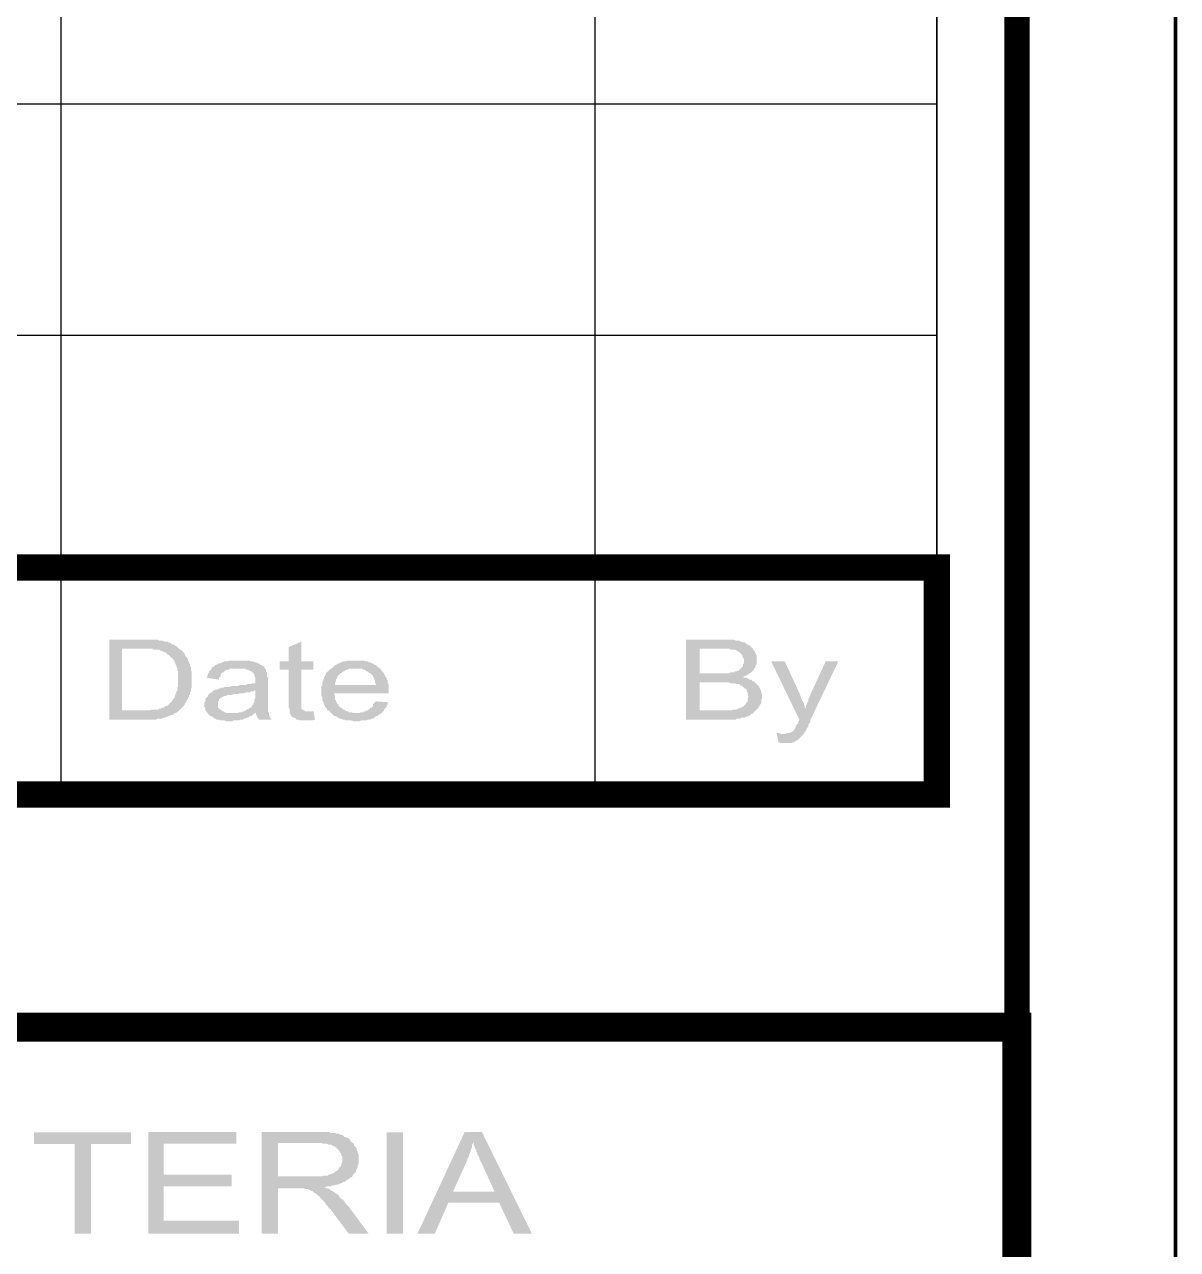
# Model space of a CAD drawing. Header units: millimetres. Extents: x 58 to 2247, y 57 to 1671.
# Drawn here: x 2145.5 to 2247.3, y 448.1 to 556.2 of the extents above; entities that cross this region are included whole.
import ezdxf

# ---------------------------------------------------------------- set-up
doc = ezdxf.new("R2010")
doc.units = ezdxf.units.MM
doc.header["$LTSCALE"] = 0.5
for name, color, linetype in [('main floor exterior line', 2, 'CONTINUOUS'), ('main floor interior line', 6, 'CONTINUOUS'), ('PDF_Geometry', 7, 'Continuous'), ('PDF_Solid Fills', 7, 'Continuous')]:
    doc.layers.add(name, color=color, linetype=linetype)

msp = doc.modelspace()

# ---------------------------------------------------------------- hatches: boundary and pattern name
at = {"layer": 'PDF_Solid Fills', "transparency": 33554559}
h = msp.add_hatch(color=256, dxfattribs=at)
h.paths.add_polyline_path([(2153.01, 494.87), (2153.01, 501.91), (2156.05, 501.91), (2156.21, 501.91), (2156.37, 501.91), (2156.53, 501.91), (2156.61, 501.91), (2156.77, 501.91), (2156.93, 501.91), (2157.01, 501.91), (2157.17, 501.91), (2157.25, 501.91), (2157.33, 501.91), (2157.41, 501.83), (2157.57, 501.83), (2157.65, 501.83), (2157.73, 501.83), (2157.89, 501.75), (2157.97, 501.75), (2158.13, 501.75), (2158.21, 501.67), (2158.29, 501.67), (2158.45, 501.59), (2158.53, 501.51), (2158.61, 501.51), (2158.77, 501.43), (2158.85, 501.35), (2158.93, 501.35), (2159.01, 501.27), (2159.09, 501.19), (2159.17, 501.11), (2159.25, 501.03), (2159.33, 501.03), (2159.41, 500.95), (2159.49, 500.87), (2159.57, 500.79), (2159.65, 500.71), (2159.65, 500.63), (2159.73, 500.47), (2159.81, 500.39), (2159.89, 500.31), (2159.89, 500.23), (2159.97, 500.15), (2159.97, 500.15), (2159.97, 500.07), (2160.05, 499.91), (2160.05, 499.83), (2160.13, 499.75), (2160.13, 499.67), (2160.13, 499.59), (2160.21, 499.51), (2160.21, 499.43), (2160.21, 499.27), (2160.21, 499.19), (2160.29, 499.11), (2160.29, 499.03), (2160.29, 498.87), (2160.29, 498.79), (2160.29, 498.71), (2160.29, 498.63), (2160.29, 498.47), (2160.29, 498.47), (2160.29, 498.31), (2160.29, 498.23), (2160.29, 498.15), (2160.29, 497.99), (2160.29, 497.91), (2160.29, 497.83), (2160.29, 497.67), (2160.21, 497.59), (2160.21, 497.51), (2160.21, 497.43), (2160.21, 497.35), (2160.13, 497.27), (2160.13, 497.19), (2160.13, 497.03), (2160.05, 497.03), (2160.05, 496.87), (2159.97, 496.79), (2159.97, 496.71), (2159.89, 496.63), (2159.81, 496.47), (2159.81, 496.39), (2159.73, 496.31), (2159.65, 496.23), (2159.65, 496.15), (2159.57, 496.07), (2159.49, 495.99), (2159.49, 495.99), (2159.41, 495.91), (2159.33, 495.83), (2159.25, 495.75), (2159.17, 495.67), (2159.09, 495.59), (2159.01, 495.51), (2158.85, 495.43), (2158.77, 495.43), (2158.69, 495.35), (2158.69, 495.35), (2158.61, 495.27), (2158.45, 495.27), (2158.37, 495.19), (2158.29, 495.19), (2158.13, 495.11), (2158.05, 495.11), (2157.89, 495.03), (2157.81, 495.03), (2157.65, 494.95), (2157.65, 494.95), (2157.49, 494.95), (2157.41, 494.95), (2157.25, 494.95), (2157.17, 494.87), (2157.01, 494.87), (2156.93, 494.87), (2156.77, 494.87), (2156.69, 494.87), (2156.53, 494.87), (2156.45, 494.87), (2156.29, 494.87), (2156.21, 494.87)], flags=0)
h.paths.add_polyline_path([(2154.13, 495.67), (2156.05, 495.67), (2156.21, 495.67), (2156.37, 495.67), (2156.45, 495.67), (2156.61, 495.67), (2156.77, 495.75), (2156.85, 495.75), (2157.01, 495.75), (2157.09, 495.75), (2157.17, 495.75), (2157.33, 495.75), (2157.41, 495.83), (2157.41, 495.83), (2157.57, 495.83), (2157.65, 495.91), (2157.81, 495.91), (2157.89, 495.99), (2157.97, 496.07), (2158.13, 496.07), (2158.21, 496.15), (2158.21, 496.15), (2158.29, 496.23), (2158.37, 496.31), (2158.45, 496.39), (2158.53, 496.47), (2158.61, 496.55), (2158.61, 496.63), (2158.69, 496.71), (2158.77, 496.79), (2158.77, 496.87), (2158.85, 497.03), (2158.85, 497.11), (2158.93, 497.19), (2158.93, 497.27), (2158.93, 497.35), (2159.01, 497.43), (2159.01, 497.51), (2159.01, 497.59), (2159.01, 497.67), (2159.09, 497.83), (2159.09, 497.91), (2159.09, 497.99), (2159.09, 498.15), (2159.09, 498.23), (2159.09, 498.31), (2159.09, 498.47), (2159.09, 498.47), (2159.09, 498.55), (2159.09, 498.71), (2159.09, 498.79), (2159.09, 498.95), (2159.09, 499.03), (2159.09, 499.11), (2159.01, 499.19), (2159.01, 499.35), (2159.01, 499.43), (2158.93, 499.51), (2158.93, 499.59), (2158.93, 499.67), (2158.85, 499.75), (2158.85, 499.83), (2158.77, 499.91), (2158.77, 499.99), (2158.69, 500.07), (2158.69, 500.15), (2158.69, 500.15), (2158.61, 500.23), (2158.53, 500.31), (2158.45, 500.39), (2158.37, 500.47), (2158.29, 500.55), (2158.13, 500.63), (2158.05, 500.71), (2157.97, 500.79), (2157.89, 500.79), (2157.81, 500.87), (2157.73, 500.87), (2157.57, 500.95), (2157.57, 500.95), (2157.49, 500.95), (2157.41, 501.03), (2157.25, 501.03), (2157.17, 501.03), (2157.09, 501.03), (2156.93, 501.03), (2156.85, 501.11), (2156.69, 501.11), (2156.53, 501.11), (2156.45, 501.11), (2156.29, 501.11), (2156.13, 501.11), (2156.05, 501.11), (2154.13, 501.11)], flags=0)
for points in [[(2171.01, 495.67), (2171.17, 494.87), (2171.09, 494.87), (2170.93, 494.79), (2170.77, 494.79), (2170.69, 494.79), (2170.53, 494.79), (2170.45, 494.79), (2170.37, 494.79), (2170.21, 494.79), (2170.05, 494.79), (2169.97, 494.79), (2169.81, 494.79), (2169.73, 494.87), (2169.65, 494.87), (2169.49, 494.87), (2169.49, 494.95), (2169.33, 495.03), (2169.25, 495.03), (2169.17, 495.11), (2169.09, 495.19), (2169.01, 495.27), (2169.01, 495.35), (2169.01, 495.35), (2168.93, 495.43), (2168.93, 495.51), (2168.93, 495.59), (2168.93, 495.67), (2168.93, 495.75), (2168.85, 495.91), (2168.85, 495.99), (2168.85, 496.15), (2168.85, 496.31), (2168.85, 496.39), (2168.85, 499.27), (2168.05, 499.27), (2168.05, 499.99), (2168.85, 499.99), (2168.85, 501.27), (2169.97, 501.75), (2169.97, 499.99), (2171.01, 499.99), (2171.01, 499.27), (2169.97, 499.27), (2169.97, 496.31), (2169.97, 496.15), (2169.97, 496.07), (2169.97, 495.99), (2169.97, 495.91), (2169.97, 495.83), (2170.05, 495.75), (2170.13, 495.67), (2170.21, 495.67), (2170.29, 495.59), (2170.37, 495.59), (2170.53, 495.59), (2170.53, 495.59), (2170.69, 495.59), (2170.77, 495.59), (2170.93, 495.59), (2171.01, 495.67)], [(2212.05, 492.87), (2211.89, 493.67), (2212.05, 493.67), (2212.13, 493.67), (2212.29, 493.59), (2212.37, 493.59), (2212.53, 493.59), (2212.53, 493.59), (2212.69, 493.59), (2212.77, 493.67), (2212.93, 493.67), (2213.01, 493.67), (2213.09, 493.75), (2213.17, 493.75), (2213.33, 493.83), (2213.41, 493.91), (2213.41, 493.99), (2213.49, 493.99), (2213.49, 493.99), (2213.49, 494.07), (2213.57, 494.15), (2213.57, 494.23), (2213.65, 494.39), (2213.73, 494.47), (2213.81, 494.63), (2213.81, 494.63), (2213.81, 494.71), (2213.89, 494.79), (2213.89, 494.87), (2211.41, 499.99), (2212.61, 499.99), (2213.97, 497.03), (2213.97, 496.95), (2214.05, 496.87), (2214.05, 496.71), (2214.13, 496.63), (2214.13, 496.55), (2214.21, 496.47), (2214.21, 496.39), (2214.29, 496.31), (2214.29, 496.15), (2214.37, 496.07), (2214.37, 495.99), (2214.37, 495.91), (2214.45, 495.83), (2214.45, 495.91), (2214.45, 495.99), (2214.53, 496.15), (2214.53, 496.23), (2214.61, 496.31), (2214.61, 496.39), (2214.69, 496.47), (2214.69, 496.55), (2214.69, 496.71), (2214.77, 496.79), (2214.77, 496.87), (2214.85, 496.95), (2214.85, 497.03), (2216.21, 499.99), (2217.33, 499.99), (2214.85, 494.79), (2214.85, 494.63), (2214.77, 494.55), (2214.69, 494.39), (2214.69, 494.31), (2214.61, 494.15), (2214.53, 494.07), (2214.53, 493.99), (2214.45, 493.91), (2214.45, 493.83), (2214.37, 493.75), (2214.37, 493.67), (2214.29, 493.67), (2214.29, 493.59), (2214.21, 493.51), (2214.13, 493.43), (2214.05, 493.35), (2213.97, 493.27), (2213.89, 493.19), (2213.81, 493.11), (2213.73, 493.03), (2213.65, 493.03), (2213.57, 492.95), (2213.49, 492.95), (2213.41, 492.87), (2213.33, 492.87), (2213.17, 492.79), (2213.09, 492.79), (2212.93, 492.79), (2212.85, 492.79), (2212.69, 492.79), (2212.61, 492.79), (2212.53, 492.79), (2212.37, 492.79), (2212.29, 492.79), (2212.13, 492.87), (2212.05, 492.87)], [(2149.97, 449.49), (2149.97, 457.41), (2146.37, 457.41), (2146.37, 458.45), (2154.93, 458.45), (2154.93, 457.41), (2151.41, 457.41), (2151.41, 449.49)], [(2156.45, 449.51), (2156.45, 458.47), (2164.21, 458.47), (2164.21, 457.43), (2157.81, 457.43), (2157.81, 454.71), (2163.81, 454.71), (2163.81, 453.67), (2157.81, 453.67), (2157.81, 450.63), (2164.45, 450.63), (2164.45, 449.51)]]:
    msp.add_hatch(color=256, dxfattribs=at).paths.add_polyline_path(points)
h = msp.add_hatch(color=256, dxfattribs=at)
h.paths.add_polyline_path([(2203.89, 494.87), (2203.89, 501.91), (2207.25, 501.91), (2207.41, 501.91), (2207.49, 501.91), (2207.65, 501.91), (2207.81, 501.91), (2207.89, 501.91), (2208.05, 501.91), (2208.13, 501.91), (2208.29, 501.83), (2208.37, 501.83), (2208.53, 501.83), (2208.61, 501.83), (2208.69, 501.75), (2208.77, 501.75), (2208.85, 501.75), (2208.93, 501.67), (2209.09, 501.67), (2209.17, 501.59), (2209.25, 501.51), (2209.41, 501.43), (2209.49, 501.43), (2209.57, 501.35), (2209.65, 501.27), (2209.73, 501.19), (2209.81, 501.11), (2209.81, 501.03), (2209.89, 500.95), (2209.97, 500.87), (2209.97, 500.79), (2210.05, 500.71), (2210.05, 500.63), (2210.13, 500.55), (2210.13, 500.39), (2210.13, 500.31), (2210.13, 500.23), (2210.13, 500.15), (2210.13, 500.15), (2210.13, 499.99), (2210.13, 499.91), (2210.13, 499.83), (2210.13, 499.75), (2210.05, 499.67), (2210.05, 499.59), (2209.97, 499.43), (2209.89, 499.35), (2209.89, 499.27), (2209.89, 499.27), (2209.81, 499.19), (2209.73, 499.11), (2209.65, 499.03), (2209.57, 498.95), (2209.49, 498.95), (2209.41, 498.87), (2209.25, 498.79), (2209.17, 498.71), (2209.09, 498.71), (2208.93, 498.63), (2208.93, 498.63), (2209.01, 498.55), (2209.17, 498.55), (2209.25, 498.55), (2209.41, 498.47), (2209.49, 498.39), (2209.65, 498.39), (2209.73, 498.31), (2209.81, 498.23), (2209.89, 498.23), (2209.97, 498.15), (2210.05, 498.07), (2210.13, 497.99), (2210.13, 497.99), (2210.21, 497.91), (2210.29, 497.83), (2210.37, 497.75), (2210.37, 497.67), (2210.45, 497.59), (2210.45, 497.51), (2210.53, 497.35), (2210.53, 497.27), (2210.53, 497.19), (2210.61, 497.11), (2210.61, 497.03), (2210.61, 496.87), (2210.61, 496.79), (2210.61, 496.71), (2210.53, 496.63), (2210.53, 496.55), (2210.53, 496.39), (2210.53, 496.31), (2210.45, 496.23), (2210.45, 496.15), (2210.37, 496.07), (2210.29, 495.99), (2210.29, 495.91), (2210.21, 495.83), (2210.13, 495.75), (2210.05, 495.67), (2209.97, 495.59), (2209.89, 495.51), (2209.81, 495.43), (2209.73, 495.35), (2209.65, 495.35), (2209.57, 495.27), (2209.49, 495.19), (2209.41, 495.19), (2209.25, 495.11), (2209.17, 495.11), (2209.09, 495.03), (2208.93, 495.03), (2208.77, 495.03), (2208.69, 494.95), (2208.61, 494.95), (2208.53, 494.95), (2208.37, 494.95), (2208.29, 494.87), (2208.13, 494.87), (2208.05, 494.87), (2207.89, 494.87), (2207.81, 494.87), (2207.65, 494.87), (2207.49, 494.87), (2207.41, 494.87), (2207.25, 494.87)], flags=0)
h.paths.add_polyline_path([(2205.09, 498.95), (2207.01, 498.95), (2207.17, 498.95), (2207.33, 498.95), (2207.49, 498.95), (2207.57, 498.95), (2207.73, 498.95), (2207.81, 499.03), (2207.89, 499.03), (2208.05, 499.03), (2208.13, 499.03), (2208.13, 499.03), (2208.21, 499.11), (2208.37, 499.11), (2208.45, 499.19), (2208.53, 499.19), (2208.61, 499.27), (2208.69, 499.35), (2208.77, 499.43), (2208.85, 499.51), (2208.93, 499.59), (2208.93, 499.67), (2208.93, 499.75), (2209.01, 499.83), (2209.01, 499.91), (2209.01, 499.99), (2209.01, 500.15), (2209.01, 500.23), (2208.93, 500.31), (2208.93, 500.39), (2208.85, 500.47), (2208.85, 500.55), (2208.77, 500.63), (2208.69, 500.71), (2208.61, 500.79), (2208.53, 500.87), (2208.45, 500.87), (2208.37, 500.95), (2208.21, 501.03), (2208.21, 501.03), (2208.13, 501.03), (2208.05, 501.03), (2207.97, 501.03), (2207.81, 501.03), (2207.73, 501.11), (2207.57, 501.11), (2207.49, 501.11), (2207.33, 501.11), (2207.17, 501.11), (2207.01, 501.11), (2206.85, 501.11), (2206.85, 501.11), (2205.09, 501.11)], flags=0)
h.paths.add_polyline_path([(2205.09, 495.67), (2207.25, 495.67), (2207.41, 495.67), (2207.57, 495.67), (2207.73, 495.67), (2207.81, 495.67), (2207.97, 495.67), (2208.05, 495.75), (2208.05, 495.75), (2208.21, 495.75), (2208.37, 495.75), (2208.45, 495.83), (2208.53, 495.83), (2208.69, 495.91), (2208.77, 495.91), (2208.85, 495.99), (2208.93, 495.99), (2209.01, 496.07), (2209.09, 496.15), (2209.17, 496.23), (2209.17, 496.31), (2209.25, 496.39), (2209.33, 496.47), (2209.33, 496.55), (2209.33, 496.63), (2209.33, 496.79), (2209.41, 496.87), (2209.41, 496.87), (2209.33, 497.03), (2209.33, 497.11), (2209.33, 497.19), (2209.33, 497.27), (2209.25, 497.35), (2209.25, 497.51), (2209.17, 497.59), (2209.09, 497.59), (2209.01, 497.67), (2208.93, 497.75), (2208.85, 497.83), (2208.77, 497.83), (2208.69, 497.91), (2208.61, 497.99), (2208.45, 497.99), (2208.45, 497.99), (2208.37, 497.99), (2208.21, 498.07), (2208.13, 498.07), (2208.05, 498.07), (2207.89, 498.07), (2207.81, 498.07), (2207.65, 498.15), (2207.49, 498.15), (2207.41, 498.15), (2207.25, 498.15), (2207.09, 498.15), (2205.09, 498.15)], flags=0)
h = msp.add_hatch(color=256, dxfattribs=at)
h.paths.add_polyline_path([(2165.97, 495.51), (2165.89, 495.43), (2165.73, 495.35), (2165.65, 495.27), (2165.57, 495.19), (2165.41, 495.19), (2165.33, 495.11), (2165.25, 495.03), (2165.17, 495.03), (2165.01, 494.95), (2164.93, 494.95), (2164.85, 494.95), (2164.85, 494.87), (2164.69, 494.87), (2164.61, 494.87), (2164.45, 494.79), (2164.37, 494.79), (2164.21, 494.79), (2164.13, 494.79), (2163.97, 494.79), (2163.89, 494.71), (2163.73, 494.71), (2163.65, 494.71), (2163.65, 494.71), (2163.49, 494.71), (2163.33, 494.71), (2163.17, 494.79), (2163.09, 494.79), (2162.93, 494.79), (2162.85, 494.79), (2162.69, 494.87), (2162.61, 494.87), (2162.45, 494.87), (2162.37, 494.95), (2162.29, 494.95), (2162.21, 495.03), (2162.13, 495.11), (2162.05, 495.11), (2161.97, 495.19), (2161.89, 495.19), (2161.81, 495.27), (2161.73, 495.35), (2161.65, 495.43), (2161.65, 495.51), (2161.57, 495.59), (2161.49, 495.67), (2161.49, 495.75), (2161.49, 495.91), (2161.41, 495.99), (2161.41, 496.07), (2161.41, 496.15), (2161.41, 496.23), (2161.41, 496.31), (2161.41, 496.39), (2161.49, 496.47), (2161.49, 496.63), (2161.49, 496.71), (2161.57, 496.79), (2161.65, 496.87), (2161.65, 496.87), (2161.73, 496.95), (2161.73, 497.03), (2161.81, 497.11), (2161.89, 497.19), (2162.05, 497.27), (2162.13, 497.35), (2162.21, 497.43), (2162.29, 497.43), (2162.37, 497.51), (2162.53, 497.51), (2162.61, 497.59), (2162.77, 497.59), (2162.85, 497.67), (2163.01, 497.67), (2163.01, 497.67), (2163.09, 497.67), (2163.17, 497.75), (2163.25, 497.75), (2163.41, 497.75), (2163.49, 497.75), (2163.65, 497.75), (2163.81, 497.83), (2163.97, 497.83), (2164.13, 497.83), (2164.29, 497.83), (2164.37, 497.83), (2164.53, 497.91), (2164.69, 497.91), (2164.85, 497.91), (2164.93, 497.91), (2165.09, 497.91), (2165.17, 497.99), (2165.33, 497.99), (2165.41, 497.99), (2165.49, 497.99), (2165.65, 498.07), (2165.73, 498.07), (2165.81, 498.07), (2165.89, 498.07), (2165.89, 498.07), (2165.89, 498.23), (2165.89, 498.31), (2165.89, 498.31), (2165.89, 498.47), (2165.89, 498.55), (2165.81, 498.71), (2165.81, 498.79), (2165.81, 498.87), (2165.73, 498.95), (2165.65, 499.03), (2165.65, 499.03), (2165.57, 499.11), (2165.49, 499.11), (2165.41, 499.19), (2165.33, 499.19), (2165.25, 499.27), (2165.09, 499.27), (2165.01, 499.35), (2164.85, 499.35), (2164.77, 499.35), (2164.61, 499.35), (2164.45, 499.35), (2164.37, 499.35), (2164.21, 499.35), (2164.05, 499.35), (2163.89, 499.35), (2163.81, 499.35), (2163.65, 499.35), (2163.57, 499.27), (2163.41, 499.27), (2163.33, 499.27), (2163.25, 499.19), (2163.25, 499.19), (2163.17, 499.11), (2163.09, 499.03), (2163.01, 499.03), (2162.93, 498.95), (2162.85, 498.87), (2162.85, 498.71), (2162.77, 498.63), (2162.69, 498.55), (2162.69, 498.47), (2162.69, 498.39), (2161.57, 498.55), (2161.65, 498.63), (2161.65, 498.71), (2161.73, 498.87), (2161.73, 498.95), (2161.81, 499.03), (2161.81, 499.11), (2161.89, 499.19), (2161.97, 499.27), (2162.05, 499.35), (2162.05, 499.43), (2162.13, 499.51), (2162.21, 499.51), (2162.29, 499.59), (2162.37, 499.67), (2162.53, 499.75), (2162.61, 499.75), (2162.69, 499.83), (2162.85, 499.83), (2162.93, 499.91), (2163.01, 499.91), (2163.17, 499.99), (2163.25, 499.99), (2163.33, 499.99), (2163.49, 499.99), (2163.57, 500.07), (2163.73, 500.07), (2163.81, 500.07), (2163.97, 500.07), (2164.13, 500.07), (2164.21, 500.07), (2164.37, 500.07), (2164.45, 500.07), (2164.53, 500.07), (2164.61, 500.07), (2164.77, 500.07), (2164.93, 500.07), (2165.09, 500.07), (2165.17, 500.07), (2165.33, 500.07), (2165.41, 500.07), (2165.49, 499.99), (2165.65, 499.99), (2165.73, 499.99), (2165.81, 499.91), (2165.81, 499.91), (2165.97, 499.91), (2166.13, 499.83), (2166.21, 499.83), (2166.29, 499.75), (2166.37, 499.67), (2166.45, 499.67), (2166.53, 499.59), (2166.61, 499.59), (2166.69, 499.51), (2166.69, 499.43), (2166.77, 499.35), (2166.85, 499.27), (2166.85, 499.11), (2166.93, 499.03), (2166.93, 498.95), (2166.93, 498.87), (2166.93, 498.87), (2166.93, 498.79), (2166.93, 498.63), (2167.01, 498.55), (2167.01, 498.47), (2167.01, 498.31), (2167.01, 498.15), (2167.01, 498.15), (2167.01, 497.03), (2167.01, 496.87), (2167.01, 496.71), (2167.01, 496.55), (2167.01, 496.47), (2167.01, 496.31), (2167.01, 496.23), (2167.01, 496.07), (2167.01, 495.99), (2167.01, 495.91), (2167.01, 495.83), (2167.01, 495.75), (2167.01, 495.67), (2167.01, 495.59), (2167.01, 495.51), (2167.01, 495.51), (2167.09, 495.51), (2167.09, 495.35), (2167.09, 495.27), (2167.17, 495.19), (2167.17, 495.11), (2167.25, 495.03), (2167.25, 494.95), (2167.33, 494.87), (2166.21, 494.87), (2166.13, 494.95), (2166.13, 495.03), (2166.05, 495.11), (2166.05, 495.19), (2165.97, 495.27), (2165.97, 495.43), (2165.97, 495.51)], flags=0)
h.paths.add_polyline_path([(2165.89, 497.43), (2165.81, 497.43), (2165.73, 497.35), (2165.65, 497.35), (2165.49, 497.35), (2165.41, 497.27), (2165.33, 497.27), (2165.17, 497.27), (2165.09, 497.27), (2164.93, 497.19), (2164.85, 497.19), (2164.69, 497.19), (2164.53, 497.19), (2164.37, 497.11), (2164.21, 497.11), (2164.13, 497.11), (2163.97, 497.11), (2163.81, 497.03), (2163.65, 497.03), (2163.49, 497.03), (2163.41, 497.03), (2163.33, 496.95), (2163.25, 496.95), (2163.17, 496.95), (2163.01, 496.87), (2162.93, 496.79), (2162.85, 496.79), (2162.77, 496.71), (2162.69, 496.63), (2162.69, 496.55), (2162.61, 496.47), (2162.61, 496.39), (2162.61, 496.31), (2162.61, 496.23), (2162.61, 496.15), (2162.61, 496.07), (2162.61, 495.91), (2162.69, 495.83), (2162.77, 495.75), (2162.85, 495.75), (2162.93, 495.67), (2163.01, 495.59), (2163.09, 495.59), (2163.17, 495.51), (2163.25, 495.51), (2163.41, 495.43), (2163.49, 495.43), (2163.65, 495.43), (2163.81, 495.43), (2163.89, 495.43), (2163.97, 495.43), (2164.13, 495.43), (2164.29, 495.43), (2164.37, 495.43), (2164.45, 495.51), (2164.61, 495.51), (2164.69, 495.51), (2164.85, 495.59), (2164.93, 495.59), (2165.01, 495.67), (2165.09, 495.67), (2165.17, 495.75), (2165.33, 495.83), (2165.41, 495.91), (2165.49, 495.91), (2165.57, 495.99), (2165.57, 496.07), (2165.65, 496.15), (2165.73, 496.23), (2165.73, 496.31), (2165.81, 496.39), (2165.81, 496.47), (2165.81, 496.55), (2165.81, 496.63), (2165.89, 496.79), (2165.89, 496.87), (2165.89, 496.95), (2165.89, 497.11), (2165.89, 497.11)], flags=0)
h = msp.add_hatch(color=256, dxfattribs=at)
h.paths.add_polyline_path([(2176.53, 496.47), (2177.65, 496.39), (2177.57, 496.31), (2177.57, 496.23), (2177.49, 496.07), (2177.49, 495.99), (2177.41, 495.91), (2177.33, 495.83), (2177.25, 495.75), (2177.25, 495.67), (2177.17, 495.59), (2177.09, 495.51), (2177.01, 495.43), (2176.93, 495.35), (2176.85, 495.35), (2176.77, 495.27), (2176.69, 495.19), (2176.61, 495.19), (2176.53, 495.11), (2176.45, 495.11), (2176.37, 495.03), (2176.29, 494.95), (2176.13, 494.95), (2176.05, 494.87), (2175.97, 494.87), (2175.81, 494.87), (2175.73, 494.79), (2175.57, 494.79), (2175.49, 494.79), (2175.33, 494.79), (2175.25, 494.79), (2175.09, 494.71), (2174.93, 494.71), (2174.85, 494.71), (2174.77, 494.71), (2174.69, 494.71), (2174.53, 494.71), (2174.37, 494.79), (2174.29, 494.79), (2174.13, 494.79), (2174.05, 494.79), (2173.89, 494.79), (2173.81, 494.87), (2173.65, 494.87), (2173.57, 494.87), (2173.49, 494.95), (2173.33, 494.95), (2173.25, 495.03), (2173.17, 495.03), (2173.09, 495.11), (2172.93, 495.19), (2172.85, 495.19), (2172.77, 495.27), (2172.69, 495.35), (2172.61, 495.43), (2172.53, 495.43), (2172.53, 495.51), (2172.45, 495.59), (2172.37, 495.67), (2172.29, 495.67), (2172.21, 495.75), (2172.21, 495.83), (2172.13, 495.91), (2172.05, 495.99), (2172.05, 496.07), (2171.97, 496.15), (2171.97, 496.23), (2171.89, 496.39), (2171.89, 496.47), (2171.81, 496.55), (2171.81, 496.63), (2171.81, 496.71), (2171.81, 496.87), (2171.73, 496.95), (2171.73, 497.03), (2171.73, 497.19), (2171.73, 497.27), (2171.73, 497.35), (2171.73, 497.51), (2171.73, 497.59), (2171.73, 497.67), (2171.73, 497.83), (2171.81, 497.91), (2171.81, 497.99), (2171.81, 498.15), (2171.81, 498.23), (2171.89, 498.31), (2171.89, 498.39), (2171.97, 498.47), (2171.97, 498.63), (2172.05, 498.71), (2172.05, 498.79), (2172.13, 498.87), (2172.13, 498.95), (2172.21, 499.03), (2172.29, 499.11), (2172.37, 499.11), (2172.37, 499.19), (2172.45, 499.27), (2172.53, 499.35), (2172.61, 499.35), (2172.69, 499.43), (2172.77, 499.51), (2172.85, 499.59), (2172.93, 499.67), (2173.01, 499.67), (2173.09, 499.75), (2173.25, 499.83), (2173.33, 499.83), (2173.41, 499.91), (2173.49, 499.91), (2173.65, 499.99), (2173.73, 499.99), (2173.89, 499.99), (2173.97, 500.07), (2174.13, 500.07), (2174.21, 500.07), (2174.37, 500.07), (2174.45, 500.07), (2174.61, 500.07), (2174.69, 500.07), (2174.77, 500.07), (2174.85, 500.07), (2175.01, 500.07), (2175.09, 500.07), (2175.25, 500.07), (2175.33, 500.07), (2175.49, 500.07), (2175.57, 499.99), (2175.73, 499.99), (2175.81, 499.99), (2175.89, 499.91), (2176.05, 499.91), (2176.13, 499.83), (2176.21, 499.83), (2176.37, 499.75), (2176.45, 499.67), (2176.53, 499.67), (2176.61, 499.59), (2176.69, 499.51), (2176.77, 499.43), (2176.85, 499.43), (2176.93, 499.35), (2177.01, 499.27), (2177.01, 499.19), (2177.09, 499.11), (2177.17, 499.03), (2177.25, 498.95), (2177.25, 498.87), (2177.33, 498.79), (2177.33, 498.71), (2177.41, 498.63), (2177.49, 498.55), (2177.49, 498.47), (2177.49, 498.39), (2177.57, 498.31), (2177.57, 498.15), (2177.57, 498.07), (2177.65, 497.99), (2177.65, 497.91), (2177.65, 497.75), (2177.65, 497.67), (2177.65, 497.59), (2177.65, 497.43), (2177.65, 497.43), (2177.65, 497.35), (2177.65, 497.27), (2177.65, 497.19), (2172.85, 497.19), (2172.85, 497.11), (2172.93, 496.95), (2172.93, 496.87), (2172.93, 496.79), (2172.93, 496.63), (2173.01, 496.55), (2173.01, 496.47), (2173.09, 496.39), (2173.09, 496.31), (2173.17, 496.23), (2173.25, 496.15), (2173.25, 496.07), (2173.33, 495.99), (2173.41, 495.91), (2173.49, 495.91), (2173.57, 495.83), (2173.65, 495.75), (2173.73, 495.75), (2173.81, 495.67), (2173.97, 495.59), (2174.05, 495.59), (2174.13, 495.51), (2174.29, 495.51), (2174.37, 495.51), (2174.53, 495.43), (2174.61, 495.43), (2174.77, 495.43), (2174.77, 495.43), (2174.93, 495.43), (2175.09, 495.43), (2175.17, 495.51), (2175.33, 495.51), (2175.41, 495.51), (2175.49, 495.59), (2175.65, 495.59), (2175.73, 495.67), (2175.81, 495.67), (2175.89, 495.75), (2175.97, 495.83), (2176.05, 495.91), (2176.13, 495.91), (2176.21, 495.99), (2176.29, 496.07), (2176.29, 496.23), (2176.37, 496.31), (2176.45, 496.39), (2176.53, 496.47), (2176.53, 496.47)], flags=0)
h.paths.add_polyline_path([(2172.93, 497.91), (2176.53, 497.91), (2176.53, 497.99), (2176.45, 498.15), (2176.45, 498.23), (2176.45, 498.31), (2176.37, 498.47), (2176.37, 498.55), (2176.29, 498.63), (2176.29, 498.71), (2176.21, 498.79), (2176.13, 498.87), (2176.13, 498.87), (2176.05, 498.95), (2175.89, 499.03), (2175.81, 499.11), (2175.73, 499.11), (2175.65, 499.19), (2175.57, 499.27), (2175.41, 499.27), (2175.33, 499.35), (2175.25, 499.35), (2175.09, 499.35), (2175.01, 499.35), (2174.85, 499.35), (2174.77, 499.35), (2174.61, 499.35), (2174.53, 499.35), (2174.37, 499.35), (2174.29, 499.35), (2174.13, 499.35), (2174.05, 499.27), (2173.97, 499.27), (2173.81, 499.19), (2173.73, 499.11), (2173.65, 499.11), (2173.57, 499.03), (2173.49, 498.95), (2173.41, 498.95), (2173.33, 498.87), (2173.25, 498.79), (2173.17, 498.71), (2173.17, 498.63), (2173.09, 498.55), (2173.09, 498.47), (2173.01, 498.39), (2173.01, 498.23), (2172.93, 498.15), (2172.93, 498.07), (2172.93, 497.99), (2172.93, 497.91)], flags=0)
h = msp.add_hatch(color=256, dxfattribs=at)
h.paths.add_polyline_path([(2166.45, 449.51), (2166.45, 458.47), (2171.17, 458.47), (2171.41, 458.47), (2171.57, 458.47), (2171.73, 458.47), (2171.89, 458.47), (2172.05, 458.47), (2172.21, 458.47), (2172.37, 458.47), (2172.53, 458.39), (2172.69, 458.39), (2172.85, 458.39), (2172.93, 458.39), (2173.09, 458.31), (2173.17, 458.31), (2173.25, 458.31), (2173.41, 458.23), (2173.49, 458.23), (2173.65, 458.15), (2173.73, 458.07), (2173.89, 457.99), (2173.97, 457.99), (2174.13, 457.91), (2174.21, 457.83), (2174.29, 457.67), (2174.37, 457.59), (2174.53, 457.51), (2174.61, 457.43), (2174.61, 457.27), (2174.69, 457.19), (2174.77, 457.11), (2174.85, 456.95), (2174.85, 456.87), (2174.93, 456.71), (2174.93, 456.63), (2175.01, 456.47), (2175.01, 456.39), (2175.01, 456.23), (2175.01, 456.15), (2175.01, 456.07), (2175.01, 455.91), (2175.01, 455.83), (2175.01, 455.67), (2174.93, 455.51), (2174.93, 455.43), (2174.93, 455.35), (2174.85, 455.19), (2174.77, 455.11), (2174.77, 454.95), (2174.69, 454.87), (2174.61, 454.79), (2174.53, 454.71), (2174.45, 454.55), (2174.37, 454.47), (2174.29, 454.47), (2174.21, 454.39), (2174.13, 454.31), (2173.97, 454.23), (2173.89, 454.15), (2173.81, 454.07), (2173.65, 454.07), (2173.57, 453.99), (2173.41, 453.91), (2173.33, 453.91), (2173.17, 453.83), (2173.01, 453.83), (2172.85, 453.75), (2172.69, 453.75), (2172.53, 453.67), (2172.37, 453.67), (2172.21, 453.67), (2172.05, 453.59), (2171.97, 453.59), (2172.13, 453.51), (2172.29, 453.51), (2172.45, 453.43), (2172.53, 453.35), (2172.69, 453.27), (2172.77, 453.19), (2172.85, 453.19), (2172.93, 453.11), (2173.01, 453.03), (2173.17, 452.95), (2173.25, 452.87), (2173.33, 452.71), (2173.41, 452.63), (2173.49, 452.55), (2173.65, 452.47), (2173.73, 452.39), (2173.81, 452.23), (2173.89, 452.15), (2173.97, 451.99), (2174.05, 451.99), (2175.89, 449.51), (2174.13, 449.51), (2172.69, 451.43), (2172.61, 451.51), (2172.53, 451.67), (2172.37, 451.75), (2172.29, 451.91), (2172.21, 451.99), (2172.13, 452.07), (2172.05, 452.23), (2171.97, 452.31), (2171.89, 452.39), (2171.81, 452.47), (2171.73, 452.55), (2171.65, 452.63), (2171.65, 452.63), (2171.57, 452.79), (2171.41, 452.87), (2171.33, 452.95), (2171.25, 453.03), (2171.09, 453.11), (2171.01, 453.19), (2170.93, 453.27), (2170.85, 453.27), (2170.69, 453.35), (2170.53, 453.43), (2170.37, 453.43), (2170.29, 453.43), (2170.21, 453.51), (2170.05, 453.51), (2169.89, 453.51), (2169.73, 453.51), (2169.57, 453.51), (2169.49, 453.51), (2167.89, 453.51), (2167.89, 449.51)], flags=0)
h.paths.add_polyline_path([(2167.89, 454.55), (2170.93, 454.55), (2171.09, 454.55), (2171.25, 454.55), (2171.41, 454.55), (2171.57, 454.55), (2171.73, 454.55), (2171.89, 454.63), (2172.05, 454.63), (2172.13, 454.63), (2172.29, 454.63), (2172.37, 454.71), (2172.45, 454.71), (2172.61, 454.79), (2172.69, 454.79), (2172.85, 454.87), (2172.93, 454.95), (2173.09, 455.03), (2173.17, 455.11), (2173.25, 455.19), (2173.25, 455.27), (2173.33, 455.35), (2173.41, 455.43), (2173.49, 455.59), (2173.49, 455.67), (2173.57, 455.83), (2173.57, 455.91), (2173.57, 456.07), (2173.57, 456.15), (2173.57, 456.31), (2173.49, 456.39), (2173.49, 456.55), (2173.41, 456.63), (2173.33, 456.71), (2173.25, 456.87), (2173.17, 456.95), (2173.09, 457.03), (2173.01, 457.11), (2172.93, 457.19), (2172.85, 457.19), (2172.69, 457.27), (2172.61, 457.35), (2172.45, 457.35), (2172.37, 457.35), (2172.21, 457.43), (2172.05, 457.43), (2171.89, 457.43), (2171.73, 457.51), (2171.57, 457.51), (2171.41, 457.51), (2171.25, 457.51), (2167.89, 457.51)], flags=0)
h = msp.add_hatch(color=256, dxfattribs=at)
h.paths.add_polyline_path([(2180.21, 449.51), (2184.37, 458.47), (2185.89, 458.47), (2190.29, 449.51), (2188.69, 449.51), (2187.41, 452.23), (2182.93, 452.23), (2181.73, 449.51)], flags=0)
h.paths.add_polyline_path([(2183.33, 453.19), (2187.01, 453.19), (2185.89, 455.67), (2185.81, 455.83), (2185.73, 455.99), (2185.65, 456.07), (2185.65, 456.23), (2185.57, 456.39), (2185.49, 456.47), (2185.49, 456.63), (2185.41, 456.71), (2185.41, 456.87), (2185.33, 456.95), (2185.25, 457.11), (2185.25, 457.19), (2185.17, 457.27), (2185.17, 457.35), (2185.17, 457.51), (2185.09, 457.59), (2185.09, 457.43), (2185.01, 457.35), (2185.01, 457.19), (2185.01, 457.11), (2184.93, 456.95), (2184.93, 456.87), (2184.85, 456.71), (2184.85, 456.63), (2184.77, 456.47), (2184.77, 456.39), (2184.69, 456.23), (2184.61, 456.15), (2184.61, 455.99), (2184.53, 455.91), (2184.53, 455.83)], flags=0)

# ---------------------------------------------------------------- linework, layer by layer
at = {"layer": 'main floor exterior line'}
for points in [[(71.67, 1656.52), (2233.09, 1656.52), (2233.09, 71.09), (71.67, 71.09), (1913.82, 71.09), (1913.82, 272.09), (2233.09, 272.09), (2233.09, 71.09)], [(2233.09, 659.05), (1913.74, 659.05), (1913.82, 467.73), (2233.09, 467.73)], [(1913.82, 272.09), (1913.82, 364.17), (2233.09, 364.17), (2233.09, 467.73), (1913.74, 467.73), (1913.82, 364.17)]]:
    msp.add_lwpolyline(points, dxfattribs=at)
at = {"layer": 'main floor interior line'}
for points in [[(57.67, 1670.52), (2247.09, 1670.52), (2247.09, 57.09), (57.67, 57.09)], [(2226.05, 651.41), (1920.86, 651.41), (1920.82, 508.29), (2226.01, 508.29), (2226.05, 651.41)], [(2148.77, 488.21), (2148.77, 651.41)], [(2195.89, 488.21), (2195.89, 651.41)], [(2226.05, 549.17), (1920.86, 549.17)], [(2226.05, 528.77), (1920.86, 528.77)], [(2226.01, 508.29), (2226.01, 488.25)]]:
    msp.add_lwpolyline(points, dxfattribs=at)
at = {"layer": 'PDF_Geometry', "lineweight": 0}
for points, const_width in [([(57.67, 1670.52), (2247.09, 1670.52), (2247.09, 57.09), (57.67, 57.09)], 0.32), ([(71.67, 1656.52), (2233.09, 1656.52), (2233.09, 71.09), (71.67, 71.09)], 2.24), ([(1920.82, 488.25), (1920.82, 508.29), (2226.01, 508.29), (2226.01, 488.25)], 2.32), ([(1913.82, 364.17), (1913.82, 467.73), (2233.09, 467.73), (2233.09, 364.17)], 2.56)]:
    msp.add_lwpolyline(points, close=True, dxfattribs=dict(at, const_width=const_width))
at = {"layer": 'PDF_Geometry', "lineweight": 0, "const_width": 2.4}
msp.add_lwpolyline([(2233.09, 467.73), (1913.74, 467.73), (1913.74, 659.05), (2233.09, 659.05)], dxfattribs=at)
at = {"layer": 'PDF_Geometry', "lineweight": 18}
msp.add_lwpolyline([(1920.86, 509.25), (1920.86, 651.41), (2226.05, 651.41), (2226.05, 509.25)], close=True, dxfattribs=at)
for points in [[(2148.77, 488.21), (2148.77, 651.41)], [(2195.89, 488.21), (2195.89, 651.41)], [(2226.05, 549.17), (1920.86, 549.17)], [(2226.05, 528.77), (1920.86, 528.77)]]:
    msp.add_lwpolyline(points, dxfattribs=at)
at = {"layer": 'PDF_Solid Fills', "lineweight": 9, "transparency": 33554559}
msp.add_solid([(2177.49, 449.49), (2177.49, 458.45), (2178.93, 449.49), (2178.93, 458.45)], dxfattribs=at)

doc.saveas('drawing.dxf')
